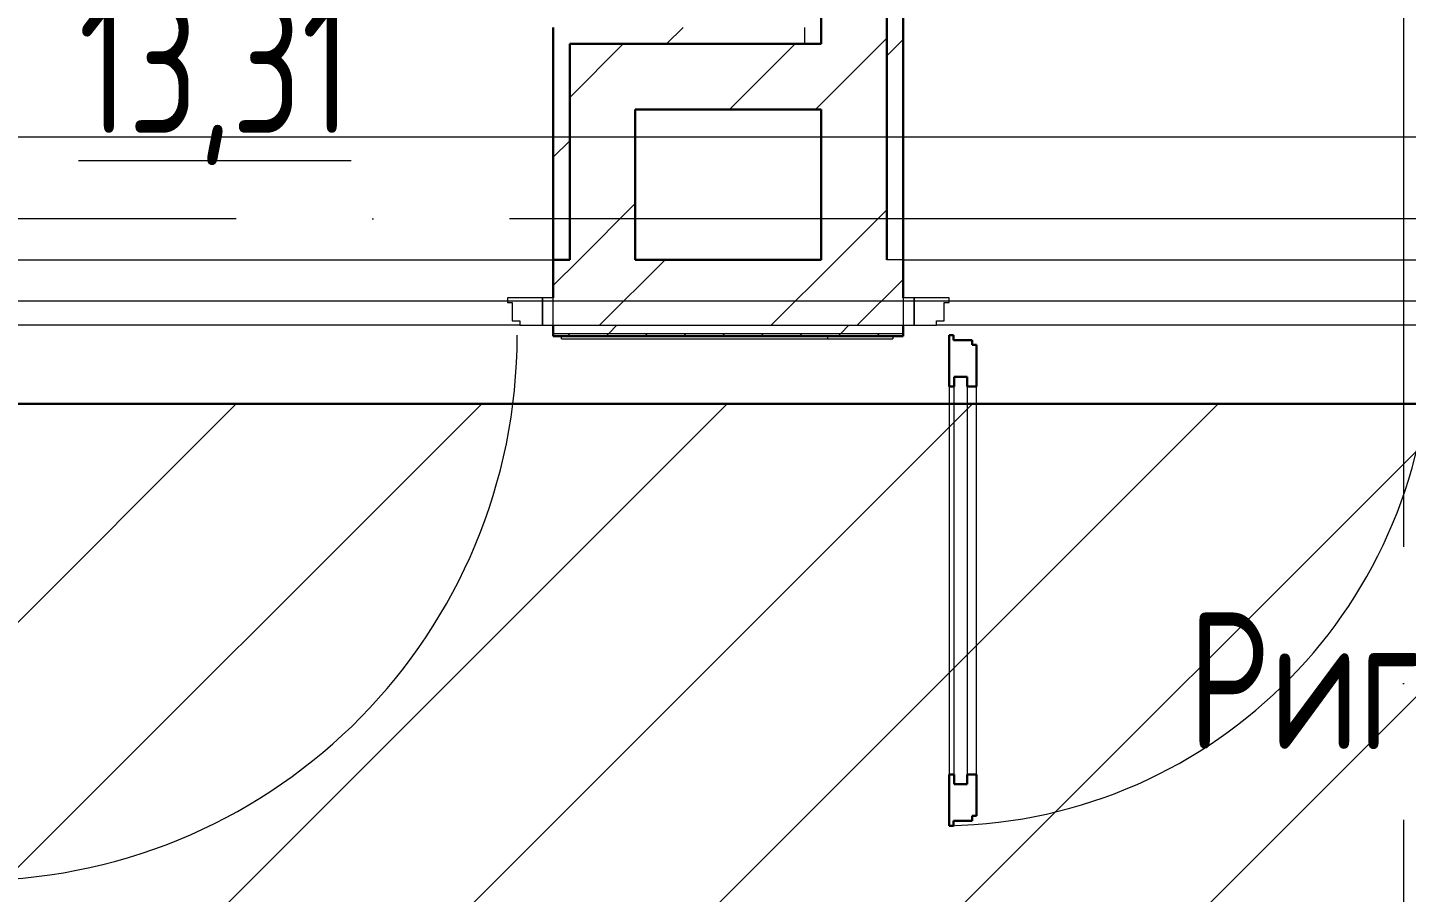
# Model space of a CAD drawing. Header units: millimetres. Extents: x -259809 to 472825, y -397243 to 31861.
# Drawn here: x -50972 to -48450, y -365465 to -363882 of the extents above; entities that cross this region are included whole.
import ezdxf

# ---------------------------------------------------------------- set-up
doc = ezdxf.new("R2010")
doc.units = ezdxf.units.MM
doc.linetypes.add('ADSK_Линия сетки', pattern=[25, 20, -2.5, 0, -2.5])
doc.linetypes.add('ADSK_Сверху', pattern=[450, 300, -150])
for name, color, linetype, lineweight in [('Аннотация', 252, 'Continuous', 18), ('Двери', 252, 'Continuous', 9), ('Линии', 7, 'Continuous', 9), ('лс', 5, 'Continuous', 30), ('Марки помещений', 252, 'Continuous', 20), ('Ограждение', 252, 'Continuous', 9), ('Оси', 252, 'Continuous', 9), ('Стены наружные', 252, 'Continuous', 18), ('Стены штриховка', 7, 'Continuous', 9)]:
    doc.layers.add(name, color=color, linetype=linetype, lineweight=lineweight)
doc.layers.add('Двери открывание', color=7, linetype='Continuous', lineweight=9, true_color=0xc0c0c0)
doc.styles.add('GOST Common_3', font='', dxfattribs={"height": 3.5})
doc.styles.get('GOST Common_3').set_extended_font_data('GOST 2.304 type A')

# ---------------------------------------------------------------- blocks, each defined once
blk = doc.blocks.new('1 этаж')
at = {"layer": 'Ограждение', "true_color": 0x636466}
h = blk.add_hatch(dxfattribs=at)
h.set_pattern_fill('FP_28', color=251, style=0, pattern_type=2)
h.set_pattern_definition([(0, (-32108.8, 94.4), (0, 600), []), (90, (-32108.8, 94.4), (-600, 4e-14), [])])
h.paths.add_polyline_path([(-49389.8, -11765.3), (-49389.8, -11760.3), (-49995.8, -11760.3), (-49995.8, -11765.3), (-49546.1, -11765.3)])
at = {"layer": 'Двери', "color": 251, "true_color": 0x636466}
for p, q in [((-50030.8, -11690.3), (-50094.8, -11690.3)), ((-50094.8, -11690.3), (-50094.8, -11698.3)), ((-50094.8, -11698.3), (-50085.8, -11698.3)), ((-50085.8, -11698.3), (-50085.8, -11732.3)), ((-50010.8, -11690.3), (-50030.8, -11690.3)), ((-50030.8, -11690.3), (-50030.8, -11740.3)), ((-50030.8, -11740.3), (-50030.8, -11690.3)), ((-50010.8, -11740.3), (-50010.8, -11690.3)), ((-49370.8, -11690.3), (-49370.8, -11740.3)), ((-49350.8, -11690.3), (-49370.8, -11690.3)), ((-49350.8, -11740.3), (-49350.8, -11690.3)), ((-49286.8, -11690.3), (-49350.8, -11690.3)), ((-49350.8, -11690.3), (-49350.8, -11740.3)), ((-49295.8, -11732.3), (-49295.8, -11698.3)), ((-49295.8, -11698.3), (-49286.8, -11698.3)), ((-49286.8, -11698.3), (-49286.8, -11690.3)), ((-50085.8, -11732.3), (-50071.8, -11732.3)), ((-50071.8, -11732.3), (-50071.8, -11740.3)), ((-50071.8, -11740.3), (-50030.8, -11740.3)), ((-50030.8, -11740.3), (-50010.8, -11740.3)), ((-49370.8, -11740.3), (-49350.8, -11740.3)), ((-49350.8, -11740.3), (-49309.8, -11740.3)), ((-49309.8, -11740.3), (-49309.8, -11732.3)), ((-49309.8, -11732.3), (-49295.8, -11732.3)), ((-49286.8, -11852.3), (-49286.8, -12562.3)), ((-49277.8, -11834.3), (-49253.8, -11834.3)), ((-49277.8, -12580.3), (-49277.8, -11834.3)), ((-49253.8, -11834.3), (-49253.8, -12580.3)), ((-49236.8, -12562.3), (-49236.8, -11852.3)), ((-49253.8, -12580.3), (-49277.8, -12580.3))]:
    blk.add_line(p, q, dxfattribs=at)
at = {"layer": 'Двери', "color": 251, "lineweight": 30, "true_color": 0x636466}
for p, q in [((-49278.8, -11758.3), (-49286.8, -11758.3)), ((-49286.8, -11758.3), (-49286.8, -11852.3)), ((-49278.8, -11767.3), (-49278.8, -11758.3)), ((-49244.8, -11767.3), (-49278.8, -11767.3)), ((-49244.8, -11776.3), (-49244.8, -11767.3)), ((-49236.8, -11776.3), (-49244.8, -11776.3)), ((-49236.8, -11852.3), (-49236.8, -11776.3)), ((-49277.8, -11852.3), (-49286.8, -11852.3)), ((-49277.8, -11834.3), (-49277.8, -11852.3)), ((-49253.8, -11834.3), (-49277.8, -11834.3)), ((-49253.8, -11852.3), (-49253.8, -11834.3)), ((-49236.8, -11852.3), (-49253.8, -11852.3)), ((-49286.8, -12562.3), (-49286.8, -12656.3)), ((-49277.8, -12562.3), (-49286.8, -12562.3)), ((-49277.8, -12580.3), (-49277.8, -12562.3)), ((-49253.8, -12580.3), (-49277.8, -12580.3)), ((-49253.8, -12562.3), (-49253.8, -12580.3)), ((-49236.8, -12562.3), (-49253.8, -12562.3)), ((-49236.8, -12638.3), (-49236.8, -12562.3)), ((-49286.8, -12656.3), (-49278.8, -12656.3)), ((-49278.8, -12656.3), (-49278.8, -12647.3)), ((-49278.8, -12647.3), (-49244.8, -12647.3)), ((-49244.8, -12647.3), (-49244.8, -12638.3)), ((-49244.8, -12638.3), (-49236.8, -12638.3))]:
    blk.add_line(p, q, dxfattribs=at)
at = {"layer": 'Двери открывание', "color": 251, "true_color": 0x636466}
for centre, radius, start in [((-51074.8, -11758.3), 998, 271.0334), ((-49304.8, -11758.3), 898, 271.1485)]:
    blk.add_arc(centre, radius, start, 0, dxfattribs=at)
at = {"layer": 'Линии', "color": 251, "linetype": 'ADSK_Сверху', "ltscale": 100, "true_color": 0x636466}
for p, q in [((-59080.8, -11395.3), (-48250.8, -11395.3)), ((-59080.8, -11695.3), (-48250.8, -11695.3))]:
    blk.add_line(p, q, dxfattribs=at)
at = {"layer": 'Ограждение', "color": 251, "true_color": 0x636466}
for p, q in [((-49995.8, -11765.3), (-49995.8, -11760.2)), ((-49995.8, -11765.3), (-49389.8, -11765.3)), ((-49389.8, -11760.3), (-49389.8, -11765.3))]:
    blk.add_line(p, q, dxfattribs=at)
at = {"layer": 'Оси', "color": 251, "linetype": 'ADSK_Линия сетки', "ltscale": 100, "true_color": 0x636466}
for p, q in [((-48455.8, -2645.3), (-48455.8, -33771.4)), ((4411.5, -11545.3), (-72528.1, -11545.3))]:
    blk.add_line(p, q, dxfattribs=at)
at = {"layer": 'Стены наружные', "color": 251, "lineweight": 30, "true_color": 0x636466}
for p, q in [((-49520.8, -9395.3), (-49520.8, -11225.3)), ((-49400.8, -11620.3), (-49400.8, -9725.3)), ((-49370.8, -11690.3), (-49370.8, -9755.3)), ((-50010.8, -11195.3), (-50010.8, -11690.3)), ((-49520.8, -11225.3), (-49980.8, -11225.3)), ((-49980.8, -11225.3), (-49980.8, -11620.3)), ((-49860.8, -11345.3), (-49520.8, -11345.3)), ((-49860.8, -11620.3), (-49860.8, -11345.3)), ((-49520.8, -11345.3), (-49520.8, -11620.3)), ((-49980.8, -11620.3), (-50010.8, -11620.3)), ((-49520.8, -11620.3), (-49860.8, -11620.3)), ((-50010.8, -11740.3), (-50010.8, -11760.3)), ((-49370.8, -11760.3), (-49370.8, -11740.3)), ((-50010.8, -11760.3), (-49370.8, -11760.3))]:
    blk.add_line(p, q, dxfattribs=at)
at = {"layer": 'Стены наружные', "color": 251, "linetype": 'Continuous', "lineweight": 9, "true_color": 0x636466}
for p, q in [((-49803.5, -11225.3), (-49773.5, -11195.3)), ((-49520.8, -11334.7), (-49400.8, -11214.7)), ((-49400.8, -11246.9), (-49370.8, -11216.9)), ((-49980.8, -11323.2), (-49882.9, -11225.3)), ((-49688.6, -11345.3), (-49568.6, -11225.3)), ((-49531.4, -11345.3), (-49520.8, -11334.7)), ((-50010.8, -11432.6), (-49980.8, -11402.6)), ((-49963.6, -11620.3), (-49860.8, -11517.5)), ((-49492.1, -11620.3), (-49400.8, -11529)), ((-50010.8, -11667.5), (-49963.6, -11620.3)), ((-49926.4, -11740.3), (-49806.4, -11620.3)), ((-49612.1, -11740.3), (-49492.1, -11620.3)), ((-49455, -11740.3), (-49370.8, -11656.2)), ((-49909.3, -11755.3), (-49894.3, -11740.3)), ((-49485, -11755.3), (-49470, -11740.3)), ((-49985, -11760.3), (-49980, -11755.3)), ((-49914.3, -11760.3), (-49909.3, -11755.3)), ((-49843.5, -11760.3), (-49838.5, -11755.3)), ((-49772.8, -11760.3), (-49767.8, -11755.3)), ((-49702.1, -11760.3), (-49697.1, -11755.3)), ((-49631.4, -11760.3), (-49626.4, -11755.3)), ((-49560.7, -11760.3), (-49555.7, -11755.3)), ((-49490, -11760.3), (-49485, -11755.3)), ((-49419.3, -11760.3), (-49414.3, -11755.3))]:
    blk.add_line(p, q, dxfattribs=at)
at = {"layer": 'Стены наружные', "color": 251, "true_color": 0x636466}
for p, q in [((-51140.8, -11620.3), (-50010.8, -11620.3)), ((-49370.8, -11620.3), (-48340.8, -11620.3)), ((-50071.8, -11740.3), (-51079.8, -11740.3)), ((-48401.8, -11740.3), (-49309.8, -11740.3))]:
    blk.add_line(p, q, dxfattribs=at)
at = {"layer": 'Стены штриховка', "color": 251, "true_color": 0x636466}
for p, q in [((-49550.8, -11225.3), (-49550.8, -11195.3)), ((-49370.8, -11620.3), (-49400.8, -11620.3)), ((-50010.8, -11740.3), (-49370.8, -11740.3)), ((-50010.8, -11755.3), (-49370.8, -11755.3))]:
    blk.add_line(p, q, dxfattribs=at)
at = {"layer": 'Аннотация', "color": 251, "true_color": 0x636466, "style": 'GOST Common_3', "width": 0.9}
blk.add_text('Ригель', height=250, dxfattribs=at).set_placement((-48849.5, -12516))
at = {"layer": 'Марки помещений', "color": 251, "true_color": 0x636466, "style": 'GOST Common_3', "width": 0.9}
blk.add_text('%%U13,31', height=250, dxfattribs=at).set_placement((-50879, -11388.8))

msp = doc.modelspace()

# ---------------------------------------------------------------- hatches: boundary and pattern name
at = {"layer": 'лс', "lineweight": 5}
h = msp.add_hatch(dxfattribs=at)
h.set_pattern_fill('ANSI31', color=6, scale=100)
h.set_pattern_definition([(45, (7e-12, 55557.13), (-224.5064, 224.5064), [])])
h.paths.add_polyline_path([(-51574.6, -358204), (-59024.2, -358204), (-59024.2, -366382.8), (-40856.4, -366382.8), (-40856.4, -364571.2), (-51574.6, -364571.2)])
edge = h.paths.add_edge_path(flags=16)
edge.add_ellipse((-57731.6, -358888.8), major_axis=(911.9, 0), ratio=0.29514, start_angle=0, end_angle=360)
h.paths.add_polyline_path([(-58219.1, -359161), (-57272.7, -359161), (-57272.7, -358652.5), (-58219.1, -358652.5)], flags=24)

# ---------------------------------------------------------------- linework, layer by layer
at = {"layer": 'лс', "color": 6, "lineweight": 30}
msp.add_lwpolyline([(-59024.2, -366382.8), (-59024.2, -358204), (-51574.6, -358204), (-51574.6, -364571.2), (-40856.4, -364571.2), (-40856.4, -366382.8)], close=True, dxfattribs=at)

# ---------------------------------------------------------------- block references
msp.add_blockref('1 этаж', (0, -352686.9))

doc.saveas('drawing.dxf')
